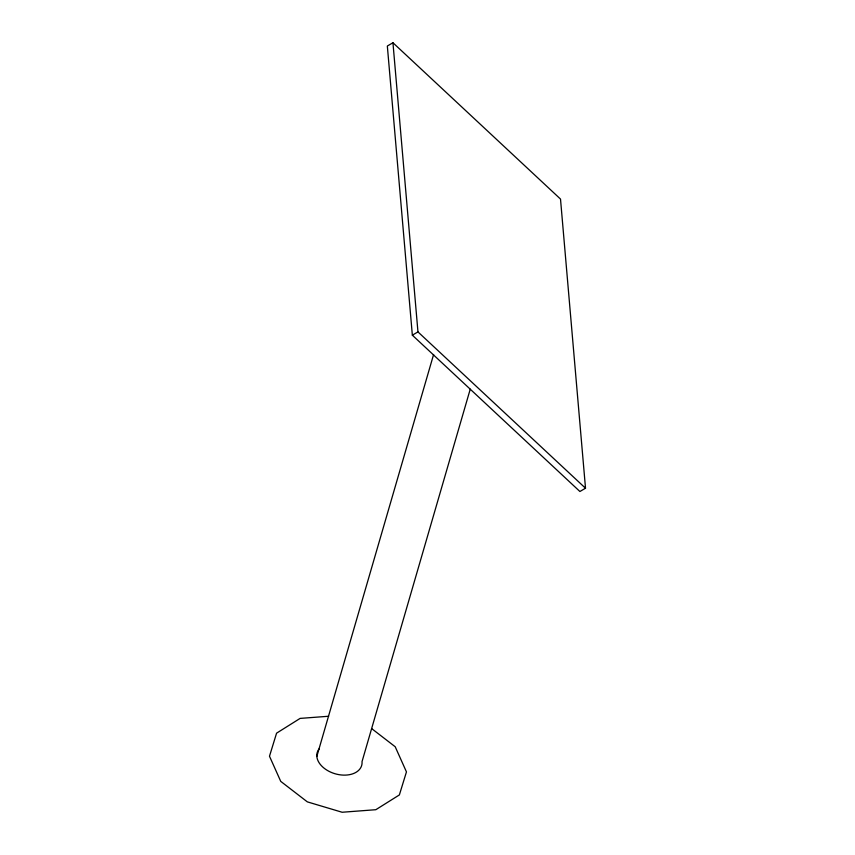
<?xml version="1.0" encoding="UTF-8"?>
<svg xmlns="http://www.w3.org/2000/svg" width="855" height="855" viewBox="0 0 855 855"><rect width="100%" height="100%" fill="white"/><g stroke="black" fill="none" stroke-linecap="round" stroke-linejoin="round"><path stroke-width="1.28" d="M316.831 756.429L433.603 354.526M470.25 389.132L362.039 761.602A23.149 15.369 16.2 0 1 334.914 773.711A23.149 15.369 16.2 0 1 319.172 748.83M392.947 42.75L387.336 46.02L412.345 335.181L579.904 491.497L585.515 488.226L560.506 199.065L392.947 42.75L417.956 331.9L585.515 488.226M412.345 335.181L417.956 331.9M328.619 716.255L300.116 718.403L276.571 733.173L269.485 756.226L280.739 781.374L307.34 801.872L342.139 812.25L375.826 809.706L399.371 794.936L406.456 771.894L395.202 746.746L371.679 728.61"/></g></svg>
